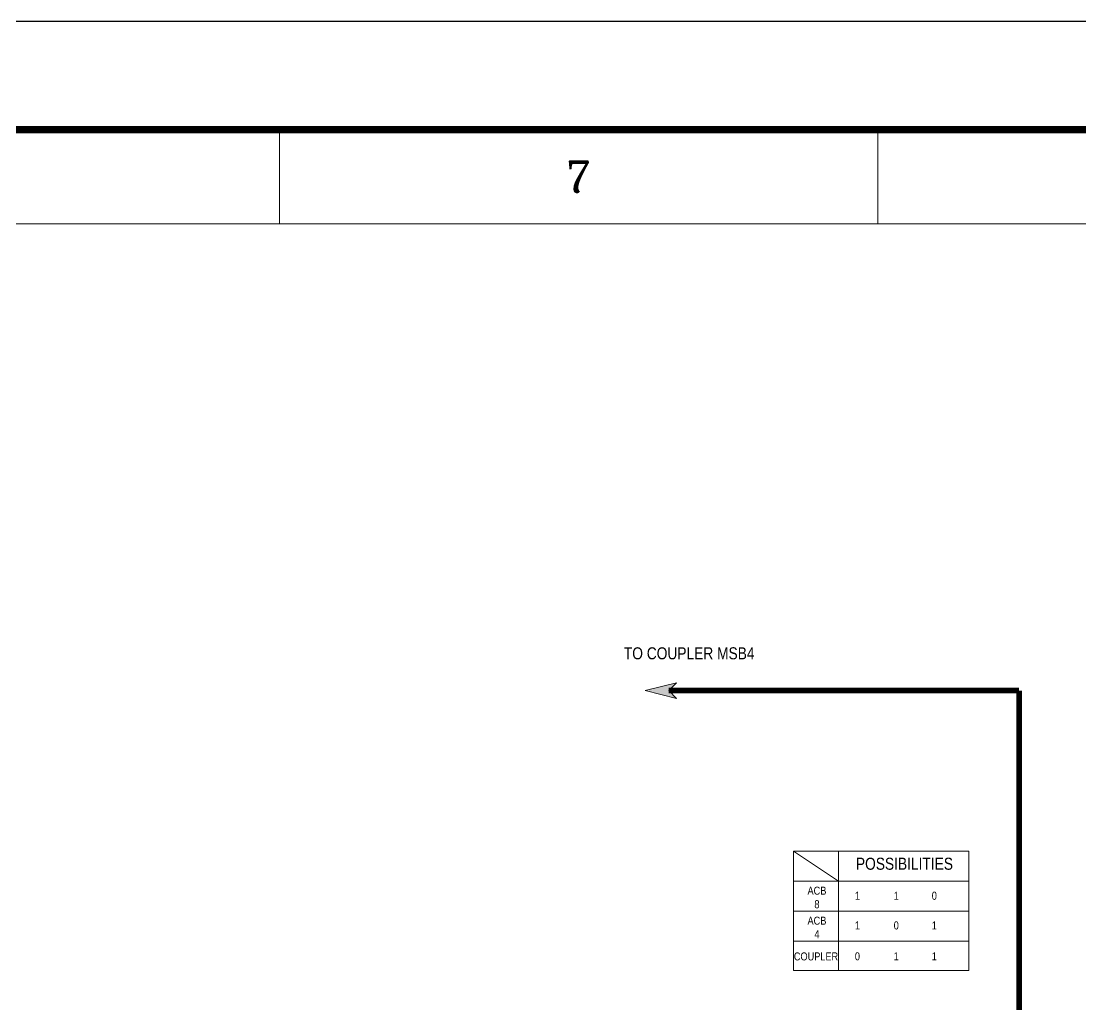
# Model space of a CAD drawing. Header units: millimetres. Extents: x -116965 to 323937, y 291661 to 566926.
# Drawn here: x -54302 to -52935, y 328221 to 329491 of the extents above; entities that cross this region are included whole.
import ezdxf
from ezdxf.enums import TextEntityAlignment as Align

# ---------------------------------------------------------------- set-up
doc = ezdxf.new("R2010")
doc.units = ezdxf.units.MM
doc.layers.get('0').update_dxf_attribs({"lineweight": 18})
doc.layers.add('HV-MV Equipment', color=4, linetype='Continuous', lineweight=9)
doc.styles.add('Hel-Con', font='')
doc.styles.add('hwBorder', font='Cambria.ttf')
doc.styles.add('VNI-HELVE', font='')
doc.styles.get('Hel-Con').set_extended_font_data('VNI-Helve-Condense')
doc.styles.get('VNI-HELVE').set_extended_font_data('VNI-Helve-Condense')

# ---------------------------------------------------------------- blocks, each defined once
blk = doc.blocks.new('*U1980')
at = {"color": 5}
for p, q in [((175.407, 198.621), (175.407, 194.282)), ((202.975, 198.621), (202.975, 194.282))]:
    blk.add_line(p, q, dxfattribs=at)
at = {"color": 5, "const_width": 0.35}
blk.add_lwpolyline([(10, 198.621), (285.679, 198.621), (285.679, 5), (10, 5)], close=True, dxfattribs=at)
at = {"color": 5}
blk.add_lwpolyline([(14.339, 194.282), (281.339, 194.282), (281.339, 9.339), (14.339, 9.339)], close=True, dxfattribs=at)
at = {"layer": 'Defpoints', "color": 4}
blk.add_lwpolyline([(0, 203.621), (290.679, 203.621), (290.679, 0), (0, 0)], close=True, dxfattribs=at)
at = {"color": 253, "style": 'hwBorder'}
blk.add_text('7', height=1.5, dxfattribs=at).set_placement((189.191, 196.452), align=Align.MIDDLE_CENTER)
at = {"color": 6, "style": 'hwBorder', "flags": 8}
for tag, p in [("DWG'SNAME", (266.339, 58.998)), ("DWG'SCODE2", (266.339, 51.052))]:
    blk.add_attdef(tag, text='', height=1.5, dxfattribs=at).set_placement(p, align=Align.MIDDLE_CENTER)
at = {"color": 253, "style": 'hwBorder', "flags": 8}
for tag, p in [('REV_MODIFY0', (264.339, 44.1)), ('REV_DATE0', (277.339, 44.1)), ('REV_0', (253.339, 43.788)), ('REV_MODIFY1', (264.339, 40.789)), ('REV_DATE1', (277.339, 40.789)), ('REV_1', (253.339, 40.477)), ('REV_2', (253.339, 37.166)), ('REV_MODIFY2', (264.339, 37.479)), ('REV_DATE2', (277.339, 37.479)), ('REV_MODIFY3', (264.339, 34.169)), ('REV_DATE3', (277.339, 34.169)), ('REV_3', (253.339, 33.856)), ('REV_MODIFY4', (264.339, 30.858)), ('REV_DATE4', (277.339, 30.858)), ('REV_4', (253.339, 30.545))]:
    blk.add_attdef(tag, text='', height=1, dxfattribs=at).set_placement(p, align=Align.MIDDLE_CENTER)
at = {"color": 6, "style": 'hwBorder', "flags": 8}
for tag, p in [('TOLERANCE', (261.539, 27.216)), ('PAGE', (259.339, 15.298))]:
    blk.add_attdef(tag, text='', height=1.5, dxfattribs=at).set_placement(p, align=Align.MIDDLE_LEFT)
blk = doc.blocks.new('$N-mt3')
at = {"linetype": 'Continuous'}
blk.add_hatch(color=0, dxfattribs=at).paths.add_polyline_path([(0.25, 0), (0, 0.25), (1, 0), (0, -0.25)])
at = {"color": 0, "linetype": 'Continuous'}
blk.add_lwpolyline([(0.25, 0), (0, 0.25), (1, 0), (0, -0.25)], close=True, dxfattribs=at)

msp = doc.modelspace()

# ---------------------------------------------------------------- linework, layer by layer
at = {"layer": 'HV-MV Equipment', "color": 6, "const_width": 7.259908}
for points in [[(-53014.454153, 328626.947651), (-53466.331996, 328626.947651)], [(-53014.454153, 327636.386504), (-53014.454153, 328626.947651)]]:
    msp.add_lwpolyline(points, dxfattribs=at)
at = {"layer": 'HV-MV Equipment', "color": 7, "lineweight": 9}
for points in [[(-53305.397909, 328419.72404), (-53305.397909, 328265.861741)], [(-53079.313718, 328419.72404), (-53305.397909, 328419.72404)], [(-53305.397909, 328419.72404), (-53247.318645, 328381.004531)], [(-53247.318645, 328419.72404), (-53247.318645, 328265.861741)], [(-53079.313718, 328265.861741), (-53079.313718, 328419.72404)], [(-53305.397909, 328381.004531), (-53079.313718, 328381.004531)], [(-53305.397909, 328342.285022), (-53079.313718, 328342.285022)], [(-53305.397909, 328303.565513), (-53079.313718, 328303.565513)], [(-53305.397909, 328265.861741), (-53079.313718, 328265.861741)]]:
    msp.add_lwpolyline(points, dxfattribs=at)

# ---------------------------------------------------------------- block references
at = {"ltscale": 5, "xscale": 28, "yscale": 28, "zscale": 28}
msp.add_blockref('*U1980', (-58879.961977, 323789.550121), dxfattribs=at)
at = {"layer": 'HV-MV Equipment', "lineweight": 9, "xscale": 40.45930541925217, "yscale": 40.45930541925217, "zscale": 40.45930541925217, "rotation": 180}
msp.add_blockref('$N-mt3', (-53456.217169, 328626.947651), dxfattribs=at)

# ---------------------------------------------------------------- texts
at = {"layer": 'HV-MV Equipment', "color": 7, "lineweight": 9, "style": 'Hel-Con'}
msp.add_text('TO COUPLER MSB4', height=15.4878037, dxfattribs=at).set_placement((-53355.73263, 328675.127186), align=Align.MIDDLE_RIGHT)
at = {"layer": 'HV-MV Equipment', "color": 7, "lineweight": 9}
for s, height, style, p in [('POSSIBILITIES', 15.4878037, 'Hel-Con', (-53162.336396, 328395.800705)), ('ACB', 10.3252025, 'VNI-HELVE', (-53275.219431, 328363.625532)), ('1', 10.325202, 'VNI-HELVE', (-53222.998831, 328357.063714)), ('1', 10.325202, 'VNI-HELVE', (-53172.894943, 328357.063714)), ('0', 10.325202, 'VNI-HELVE', (-53123.805694, 328357.063714)), ('8', 10.325202, 'VNI-HELVE', (-53275.219431, 328346.130008)), ('ACB', 10.3252025, 'VNI-HELVE', (-53275.219431, 328324.906022)), ('1', 10.325202, 'VNI-HELVE', (-53222.998831, 328318.784508)), ('0', 10.325202, 'VNI-HELVE', (-53172.894943, 328318.784508)), ('1', 10.325202, 'VNI-HELVE', (-53123.805694, 328318.784508)), ('4', 10.325202, 'VNI-HELVE', (-53275.219431, 328307.410499)), ('COUPLER', 10.3252025, 'VNI-HELVE', (-53276.40921, 328278.793857)), ('0', 10.325202, 'VNI-HELVE', (-53222.998831, 328278.930632)), ('1', 10.325202, 'VNI-HELVE', (-53172.894943, 328278.930632)), ('1', 10.325202, 'VNI-HELVE', (-53123.805694, 328278.930632))]:
    msp.add_text(s, height=height, dxfattribs=dict(at, style=style)).set_placement(p, align=Align.CENTER)

doc.saveas('drawing.dxf')
